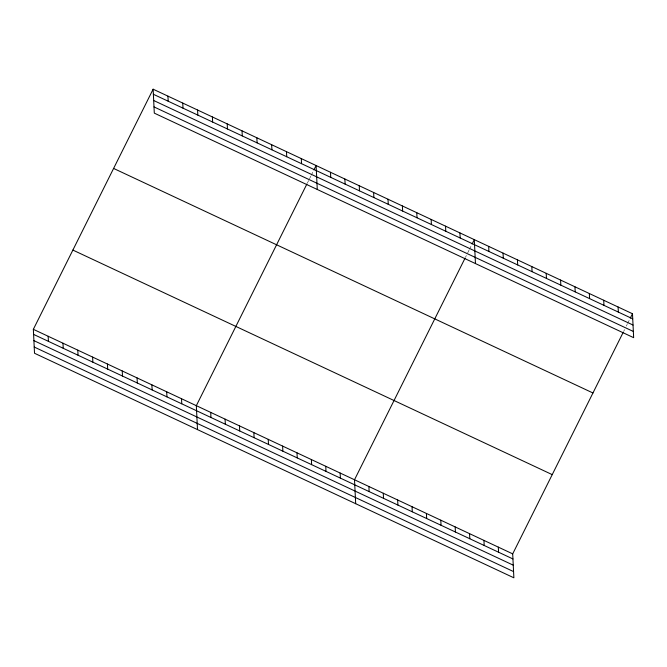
<?xml version="1.0" encoding="UTF-8"?>
<svg xmlns="http://www.w3.org/2000/svg" width="667" height="667" viewBox="0 0 667 667"><rect width="100%" height="100%" fill="white"/><g stroke="black" fill="none" stroke-linecap="round" stroke-linejoin="round"><path stroke-width="0.5" stroke-dasharray="3.33 2.5" d="M307.32 183.15L308.646 180.507M309.521 178.748L310.839 176.105M311.281 175.229L313.473 170.827M465.508 257.254L466.391 255.486M467.709 252.851L469.026 250.208M469.46 249.325L471.661 244.922M623.695 331.349L624.57 329.59M626.33 326.071L627.205 324.304M627.647 323.428L629.848 319.026"/><path stroke-width="1" d="M623.253 332.233L512.698 553.868L513.873 577.805L34.517 353.26L33.35 329.323L153.127 89.195L632.483 313.74L633.65 337.677L154.302 113.132L153.127 89.195M306.887 184.034L196.331 405.669L197.499 429.606M313.915 169.943L316.108 165.541L317.275 189.478M465.074 258.129L354.51 479.765L355.686 503.702M472.094 244.047L474.295 239.645L475.463 263.582M630.282 318.142L632.483 313.74M153.377 94.28L632.725 318.826M153.685 100.5L633.033 325.046M153.994 106.912L633.35 331.457M113.598 168.434L592.955 392.98M72.878 250.075L552.226 474.629M33.35 329.323L512.698 553.868M33.6 334.409L512.948 558.954M33.9 340.629L513.256 565.174M34.217 347.04L513.565 571.586M618.101 307.003L618.351 312.089M603.718 300.267L603.968 305.353M589.336 293.53L589.586 298.616M574.954 286.793L575.204 291.879M560.58 280.057L560.822 285.142M546.198 273.32L546.448 278.406M531.816 266.583L532.066 271.669M517.434 259.847L517.684 264.932M503.051 253.11L503.302 258.196M488.678 246.381L488.919 251.459M498.316 547.132L498.566 552.218M483.942 540.395L484.192 545.481M459.913 232.908L460.163 237.994M469.56 533.658L469.81 538.744M445.531 226.171L445.781 231.257M455.177 526.922L455.428 532.008M431.149 219.435L431.399 224.521M440.795 520.185L441.045 525.271M416.775 212.698L417.017 217.784M426.413 513.448L426.663 518.534M402.393 205.961L402.643 211.047M412.039 506.712L412.289 511.797M388.011 199.225L388.261 204.31M397.657 499.975L397.907 505.061M373.628 192.488L373.879 197.574M383.275 493.238L383.525 498.324M359.246 185.751L359.496 190.837M368.893 486.501L369.143 491.587M344.872 179.014L345.114 184.1M330.49 172.278L330.74 177.364M340.137 473.028L340.387 478.114M325.754 466.291L326.005 471.377M301.292 158.596L301.542 163.682M311.372 459.555L311.622 464.641M286.477 151.659L286.727 156.745M296.99 452.818L297.24 457.904M271.661 144.722L271.911 149.808M282.616 446.081L282.858 451.167M256.845 137.777L257.095 142.863M268.234 439.345L268.484 444.43M242.029 130.84L242.279 135.926M253.852 432.608L254.102 437.694M227.214 123.895L227.455 128.981M239.47 425.871L239.72 430.957M212.398 116.958L212.64 122.044M225.087 419.143L225.338 424.22M197.574 110.013L197.824 115.099M210.714 412.406L210.955 417.484M182.758 103.077L183.008 108.162M167.942 96.131L168.192 101.217M181.516 398.724L181.757 403.81M166.7 391.787L166.942 396.873M151.884 384.842L152.126 389.928M137.06 377.906L137.31 382.991M122.244 370.96L122.495 376.046M107.429 364.024L107.679 369.109M92.613 357.078L92.863 362.164M77.797 350.142L78.047 355.228M62.981 343.205L63.232 348.282M48.166 336.26L48.416 341.346"/></g></svg>
